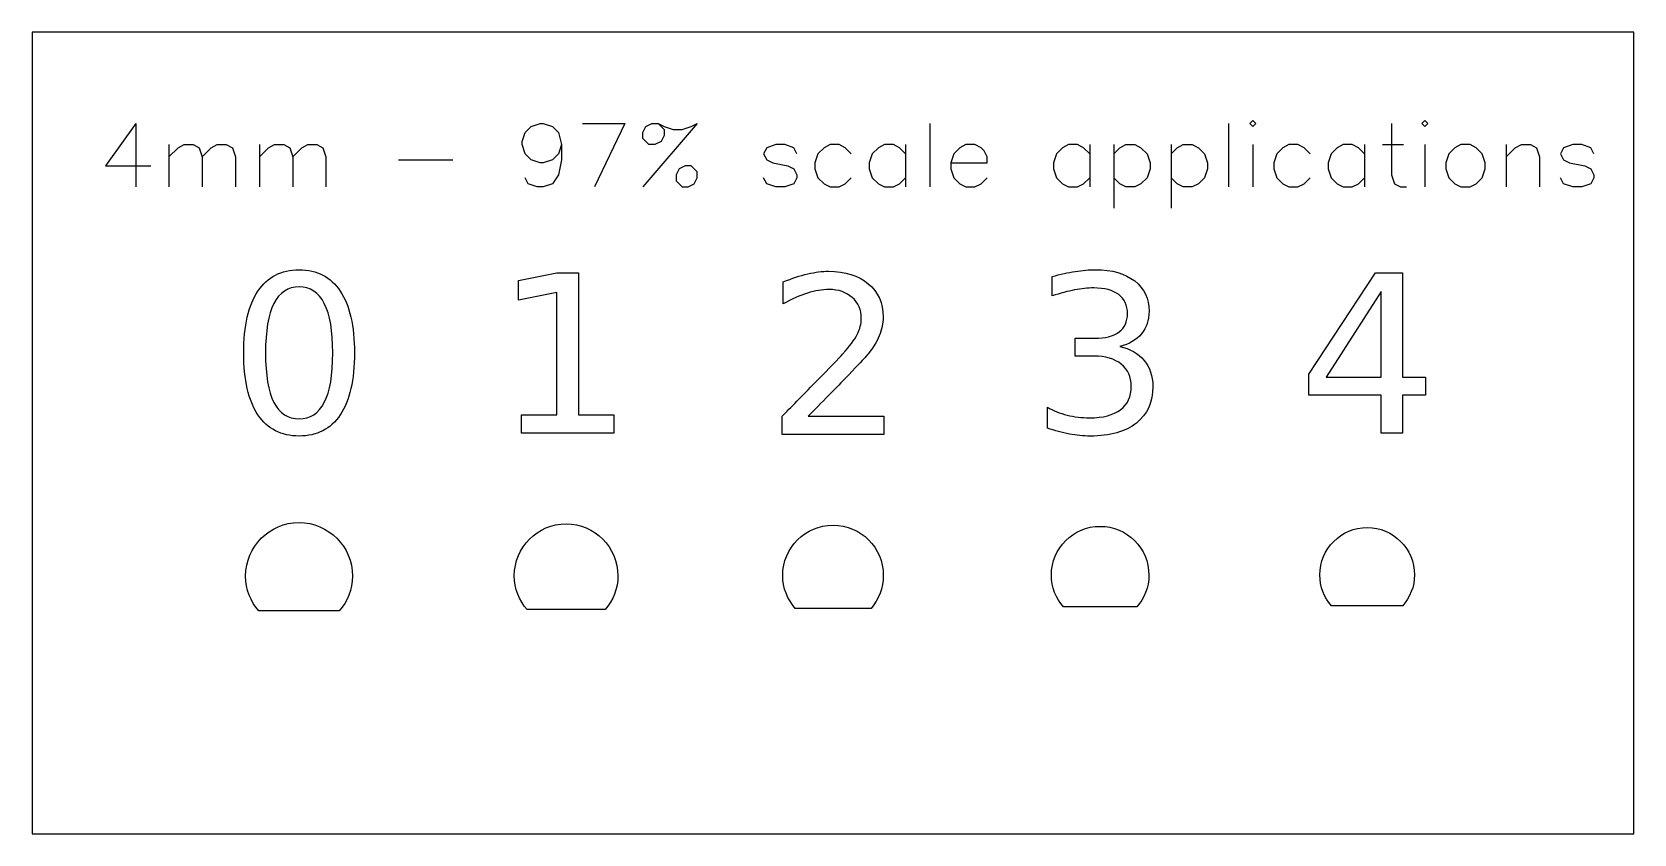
# Model space of a CAD drawing. Extents: x 120 to 180, y 180 to 210.
import ezdxf

# ---------------------------------------------------------------- set-up
doc = ezdxf.new("R2010")
doc.units = 0
doc.layers.add('Wheels', color=7, linetype='CONTINUOUS')

msp = doc.modelspace()

# ---------------------------------------------------------------- linework, layer by layer
at = {"layer": 'Wheels', "color": 7}
for points in [[(119.997361, 210.004124), (119.997361, 180.000374), (179.996042, 180.000374), (179.996042, 210.004124), (119.997361, 210.004124), (119.997361, 210.004124)], [(123.882238, 206.582897), (122.751599, 205.000002), (124.447558, 205.000002)], [(123.882238, 206.582897), (123.882238, 204.208555)], [(139.824249, 205.791449), (139.711185, 205.452258), (139.485057, 205.22613), (139.145866, 205.113066), (139.032802, 205.113066), (138.69361, 205.22613), (138.467482, 205.452258), (138.354418, 205.791449), (138.354418, 205.904513), (138.467482, 206.243705), (138.69361, 206.469833), (139.032802, 206.582897), (139.145866, 206.582897), (139.485057, 206.469833), (139.711185, 206.243705), (139.824249, 205.791449), (139.824249, 205.22613), (139.711185, 204.66081), (139.485057, 204.321619), (139.145866, 204.208555), (138.919738, 204.208555), (138.580546, 204.321619), (138.467482, 204.547746)], [(140.615697, 206.582897), (142.198591, 206.582897)], [(142.198591, 206.582897), (141.067952, 204.208555)], [(144.912125, 206.582897), (142.876975, 204.208555)], [(143.442294, 206.582897), (143.668422, 206.356769), (143.668422, 206.130641), (143.555358, 205.904513), (143.32923, 205.791449), (143.103103, 205.791449), (142.876975, 206.017577), (142.876975, 206.243705), (142.990039, 206.469833), (143.216166, 206.582897), (143.442294, 206.582897), (143.668422, 206.469833), (144.007614, 206.356769), (144.346806, 206.356769), (144.685997, 206.469833), (144.912125, 206.582897)], [(153.618046, 206.582897), (153.618046, 204.208555)], [(164.811373, 206.582897), (164.811373, 204.208555)], [(165.60282, 206.582897), (165.715884, 206.469833), (165.828948, 206.582897), (165.715884, 206.695961), (165.60282, 206.582897)], [(170.916824, 206.582897), (170.916824, 204.66081), (171.029888, 204.321619), (171.256016, 204.208555), (171.482144, 204.208555)], [(172.047463, 206.582897), (172.160527, 206.469833), (172.273591, 206.582897), (172.160527, 206.695961), (172.047463, 206.582897)], [(125.125941, 205.791449), (125.125941, 204.208555)], [(125.125941, 205.339194), (125.465133, 205.678385), (125.691261, 205.791449), (126.030452, 205.791449), (126.25658, 205.678385), (126.369644, 205.339194), (126.369644, 204.208555)], [(126.369644, 205.339194), (126.708836, 205.678385), (126.934964, 205.791449), (127.274155, 205.791449), (127.500283, 205.678385), (127.613347, 205.339194), (127.613347, 204.208555)], [(128.517858, 205.791449), (128.517858, 204.208555)], [(128.517858, 205.339194), (128.85705, 205.678385), (129.083178, 205.791449), (129.42237, 205.791449), (129.648497, 205.678385), (129.761561, 205.339194), (129.761561, 204.208555)], [(129.761561, 205.339194), (130.100753, 205.678385), (130.326881, 205.791449), (130.666073, 205.791449), (130.8922, 205.678385), (131.005264, 205.339194), (131.005264, 204.208555)], [(133.718798, 205.22613), (135.753948, 205.22613)], [(148.643234, 205.452258), (148.53017, 205.678385), (148.190978, 205.791449), (147.851787, 205.791449), (147.512595, 205.678385), (147.399531, 205.452258), (147.512595, 205.22613), (147.738723, 205.113066), (148.304042, 205.000002), (148.53017, 204.886938), (148.643234, 204.66081), (148.643234, 204.547746), (148.53017, 204.321619), (148.190978, 204.208555), (147.851787, 204.208555), (147.512595, 204.321619), (147.399531, 204.547746)], [(150.678384, 205.452258), (150.452257, 205.678385), (150.226129, 205.791449), (149.886937, 205.791449), (149.660809, 205.678385), (149.434681, 205.452258), (149.321618, 205.113066), (149.321618, 204.886938), (149.434681, 204.547746), (149.660809, 204.321619), (149.886937, 204.208555), (150.226129, 204.208555), (150.452257, 204.321619), (150.678384, 204.547746)], [(152.713535, 205.452258), (152.487407, 205.678385), (152.261279, 205.791449), (151.922087, 205.791449), (151.69596, 205.678385), (151.469832, 205.452258), (151.356768, 205.113066), (151.356768, 204.886938), (151.469832, 204.547746), (151.69596, 204.321619), (151.922087, 204.208555), (152.261279, 204.208555), (152.487407, 204.321619), (152.713535, 204.547746)], [(152.713535, 205.791449), (152.713535, 204.208555)], [(154.409493, 205.113066), (155.76626, 205.113066), (155.76626, 205.339194), (155.653196, 205.565322), (155.540133, 205.678385), (155.314005, 205.791449), (154.974813, 205.791449), (154.748685, 205.678385), (154.522557, 205.452258), (154.409493, 205.113066), (154.409493, 204.886938), (154.522557, 204.547746), (154.748685, 204.321619), (154.974813, 204.208555), (155.314005, 204.208555), (155.540133, 204.321619), (155.76626, 204.547746)], [(159.610433, 205.452258), (159.384305, 205.678385), (159.158178, 205.791449), (158.818986, 205.791449), (158.592858, 205.678385), (158.36673, 205.452258), (158.253666, 205.113066), (158.253666, 204.886938), (158.36673, 204.547746), (158.592858, 204.321619), (158.818986, 204.208555), (159.158178, 204.208555), (159.384305, 204.321619), (159.610433, 204.547746)], [(159.610433, 205.791449), (159.610433, 204.208555)], [(160.514945, 205.791449), (160.514945, 203.417107)], [(160.514945, 205.452258), (160.741072, 205.678385), (160.9672, 205.791449), (161.306392, 205.791449), (161.53252, 205.678385), (161.758648, 205.452258), (161.871711, 205.113066), (161.871711, 204.886938), (161.758648, 204.547746), (161.53252, 204.321619), (161.306392, 204.208555), (160.9672, 204.208555), (160.741072, 204.321619), (160.514945, 204.547746)], [(162.663159, 205.791449), (162.663159, 203.417107)], [(162.663159, 205.452258), (162.889287, 205.678385), (163.115414, 205.791449), (163.454606, 205.791449), (163.680734, 205.678385), (163.906862, 205.452258), (164.019926, 205.113066), (164.019926, 204.886938), (163.906862, 204.547746), (163.680734, 204.321619), (163.454606, 204.208555), (163.115414, 204.208555), (162.889287, 204.321619), (162.663159, 204.547746)], [(165.715884, 205.791449), (165.715884, 204.208555)], [(167.864099, 205.452258), (167.637971, 205.678385), (167.411843, 205.791449), (167.072651, 205.791449), (166.846523, 205.678385), (166.620396, 205.452258), (166.507332, 205.113066), (166.507332, 204.886938), (166.620396, 204.547746), (166.846523, 204.321619), (167.072651, 204.208555), (167.411843, 204.208555), (167.637971, 204.321619), (167.864099, 204.547746)], [(169.899249, 205.452258), (169.673121, 205.678385), (169.446993, 205.791449), (169.107802, 205.791449), (168.881674, 205.678385), (168.655546, 205.452258), (168.542482, 205.113066), (168.542482, 204.886938), (168.655546, 204.547746), (168.881674, 204.321619), (169.107802, 204.208555), (169.446993, 204.208555), (169.673121, 204.321619), (169.899249, 204.547746)], [(169.899249, 205.791449), (169.899249, 204.208555)], [(170.577632, 205.791449), (171.36908, 205.791449)], [(172.160527, 205.791449), (172.160527, 204.208555)], [(173.517294, 205.791449), (173.291166, 205.678385), (173.065038, 205.452258), (172.951975, 205.113066), (172.951975, 204.886938), (173.065038, 204.547746), (173.291166, 204.321619), (173.517294, 204.208555), (173.856486, 204.208555), (174.082614, 204.321619), (174.308741, 204.547746), (174.421805, 204.886938), (174.421805, 205.113066), (174.308741, 205.452258), (174.082614, 205.678385), (173.856486, 205.791449), (173.517294, 205.791449)], [(175.213253, 205.791449), (175.213253, 204.208555)], [(175.213253, 205.339194), (175.552444, 205.678385), (175.778572, 205.791449), (176.117764, 205.791449), (176.343892, 205.678385), (176.456956, 205.339194), (176.456956, 204.208555)], [(178.492106, 205.452258), (178.379042, 205.678385), (178.03985, 205.791449), (177.700659, 205.791449), (177.361467, 205.678385), (177.248403, 205.452258), (177.361467, 205.22613), (177.587595, 205.113066), (178.152914, 205.000002), (178.379042, 204.886938), (178.492106, 204.66081), (178.492106, 204.547746), (178.379042, 204.321619), (178.03985, 204.208555), (177.700659, 204.208555), (177.361467, 204.321619), (177.248403, 204.547746)], [(144.459869, 205.000002), (144.233742, 204.886938), (144.120678, 204.66081), (144.120678, 204.434682), (144.346806, 204.208555), (144.572933, 204.208555), (144.799061, 204.321619), (144.912125, 204.547746), (144.912125, 204.773874), (144.685997, 205.000002), (144.459869, 205.000002)], [(138.330367, 195.683406), (139.656428, 195.683406), (139.656428, 200.260317), (138.213838, 199.970983), (138.213838, 200.710377), (139.648393, 200.999683), (140.460103, 200.999683), (140.460103, 195.683406), (141.786161, 195.683406), (141.786161, 195.000287), (138.33037, 195.000287), (138.33037, 195.683406)], [(170.309413, 200.999683), (171.330075, 200.999683), (171.330075, 197.089804), (172.185985, 197.089804), (172.185985, 196.414757), (171.330075, 196.414757), (171.330075, 195.000287), (170.522384, 195.000287), (170.522384, 196.414757), (167.81401, 196.414757), (167.81401, 197.198319), (170.309413, 200.999683)], [(148.135481, 199.836363), (148.135481, 200.656134)], [(158.205802, 200.131708), (158.205802, 200.855044)], [(170.522384, 200.292462), (168.473024, 197.089804), (170.522384, 197.089804), (170.522384, 200.292462)], [(159.760906, 197.87743), (159.061712, 197.87743), (159.061712, 198.544462), (159.793054, 198.544462)], [(149.071759, 195.629135), (151.904706, 195.629135), (151.904706, 194.946016), (148.095295, 194.946016), (148.095295, 195.629135)], [(158.024977, 195.185115), (158.024977, 195.968705)], [(129.998611, 191.650874), (129.998611, 191.650874)], [(139.999861, 191.606763), (139.999861, 191.606763)], [(150.001111, 191.553846), (150.001111, 191.553846)], [(160.002361, 191.509763), (160.002361, 191.509763)], [(170.003611, 191.465652), (170.003611, 191.465652)], [(141.463889, 188.396485), (138.535833, 188.396485)], [(151.421042, 188.440596), (148.581181, 188.440596)], [(161.378194, 188.493485), (158.626528, 188.493485)], [(171.335347, 188.537596), (168.663056, 188.537596)], [(131.506736, 188.343568), (128.490486, 188.343568)]]:
    msp.add_lwpolyline(points, dxfattribs=at)
for points in [[(128.456952, 200.312528), (128.813244, 200.845674), (129.327594, 201.112176), (130.000002, 201.112205)], [(130.000002, 201.112205), (130.672403, 201.112176), (131.185415, 200.845674), (131.539034, 200.312528)], [(149.051668, 200.953483), (149.335631, 201.020426), (149.595484, 201.053926), (149.83123, 201.053954)], [(149.83123, 201.053954), (150.452732, 201.053926), (150.948328, 200.898534), (151.318022, 200.587808)], [(158.205802, 200.855044), (158.513876, 200.940726), (158.801858, 201.005045), (159.069749, 201.047914)], [(159.069749, 201.047914), (159.340319, 201.090784), (159.594812, 201.112176), (159.833237, 201.112205)], [(159.833237, 201.112205), (160.449384, 201.112176), (160.936943, 200.971545), (161.295921, 200.690254)], [(130.000002, 200.469246), (129.582091, 200.469246), (129.26732, 200.262998), (129.05569, 199.850417)], [(130.944315, 199.850417), (130.735358, 200.262998), (130.420587, 200.469246), (130.000002, 200.469246)], [(148.135481, 200.656134), (148.462309, 200.787395), (148.767704, 200.886483), (149.051668, 200.953483)], [(151.318022, 200.587808), (151.687708, 200.277024), (151.872552, 199.861819), (151.872555, 199.342107)], [(159.760906, 200.429058), (159.538557, 200.429058), (159.300133, 200.404786), (159.045639, 200.356724)], [(160.697184, 200.17994), (160.480189, 200.346028), (160.168099, 200.429058), (159.760906, 200.429058)], [(161.295921, 200.690254), (161.654891, 200.411644), (161.834376, 200.033918), (161.834381, 199.557104)], [(127.926527, 197.997967), (127.926527, 199.01058), (128.103336, 199.78212), (128.456952, 200.312528)], [(129.05569, 199.850417), (128.84673, 199.440546), (128.742257, 198.823072), (128.742257, 197.997967)], [(131.261767, 197.997967), (131.261762, 198.823072), (131.155945, 199.440546), (130.944315, 199.850417)], [(131.539034, 200.312528), (131.895325, 199.78212), (132.073469, 199.01058), (132.073475, 197.997967)], [(149.039614, 200.238191), (148.758326, 200.149799), (148.456949, 200.015856), (148.135481, 199.836363)], [(149.847306, 200.370807), (149.592806, 200.370807), (149.323577, 200.326583), (149.039614, 200.238191)], [(150.719288, 200.069422), (150.496936, 200.270336), (150.206275, 200.370807), (149.847306, 200.370807)], [(151.056831, 199.289868), (151.056828, 199.608666), (150.944312, 199.868508), (150.719288, 200.069422)], [(159.045639, 200.356724), (158.791142, 200.308492), (158.511195, 200.233534), (158.205802, 200.131708)], [(161.026689, 199.472719), (161.026687, 199.780765), (160.916851, 200.016533), (160.697184, 200.17994)], [(150.900113, 198.691161), (151.004586, 198.8947), (151.056828, 199.094316), (151.056831, 199.289868)], [(151.872555, 199.342107), (151.872552, 199.095642), (151.825669, 198.861228), (151.731912, 198.638922)], [(160.70924, 198.781529), (160.920867, 198.942283), (161.026687, 199.172661), (161.026689, 199.472719)], [(161.834381, 199.557104), (161.834376, 199.2249), (161.739272, 198.943609), (161.549077, 198.713231)], [(150.357634, 197.951739), (150.617484, 198.243754), (150.79831, 198.490219), (150.900113, 198.691161)], [(151.731912, 198.638922), (151.640828, 198.419212), (151.473394, 198.15937), (151.229619, 197.85934)], [(159.793054, 198.544462), (160.192209, 198.544462), (160.497602, 198.623484), (160.70924, 198.781529)], [(161.549077, 198.713231), (161.358871, 198.485506), (161.088301, 198.327462), (160.737367, 198.23907)], [(128.456952, 195.683378), (128.103336, 196.216524), (127.926527, 196.988035), (127.926527, 197.997967)], [(128.742257, 197.997967), (128.742257, 197.175543), (128.84673, 196.558069), (129.05569, 196.145489)], [(130.944315, 196.145489), (131.155945, 196.558069), (131.261762, 197.175543), (131.261767, 197.997967)], [(132.073475, 197.997967), (132.073469, 196.988035), (131.895325, 196.216524), (131.539034, 195.683378)], [(160.737367, 198.23907), (161.125806, 198.15604), (161.428523, 197.983207), (161.645518, 197.720712)], [(149.353044, 196.910988), (149.886145, 197.44944), (150.221007, 197.796404), (150.357634, 197.951739)], [(151.229619, 197.85934), (151.162645, 197.781644), (150.949668, 197.556628), (150.590699, 197.184264)], [(160.793625, 197.576045), (160.547163, 197.776959), (160.202922, 197.87743), (159.760906, 197.87743)], [(161.167335, 196.748259), (161.167329, 197.101883), (161.042759, 197.377812), (160.793625, 197.576045)], [(161.645518, 197.720712), (161.865183, 197.458161), (161.975018, 197.134), (161.975024, 196.748259)], [(148.095295, 195.629135), (148.403369, 195.947933), (148.822622, 196.375218), (149.353044, 196.910988)], [(150.590699, 197.184264), (150.231721, 196.814581), (149.725411, 196.296195), (149.071759, 195.629135)], [(160.765496, 195.872269), (161.033384, 196.073183), (161.167329, 196.365142), (161.167335, 196.748259)], [(161.975024, 196.748259), (161.975018, 196.156213), (161.77142, 195.69811), (161.36423, 195.373978)], [(130.000002, 194.887765), (129.327594, 194.887765), (128.813244, 195.15297), (128.456952, 195.683378)], [(129.05569, 196.145489), (129.26732, 195.735617), (129.582091, 195.530696), (130.000002, 195.530724)], [(130.000002, 195.530724), (130.420587, 195.530696), (130.735358, 195.735617), (130.944315, 196.145489)], [(131.539034, 195.683378), (131.185415, 195.15297), (130.672403, 194.887765), (130.000002, 194.887765)], [(158.024977, 195.968705), (158.250004, 195.837415), (158.49646, 195.738327), (158.764354, 195.671327)], [(158.764354, 195.671327), (159.032245, 195.604384), (159.312187, 195.570884), (159.604188, 195.570884)], [(159.604188, 195.570884), (160.113181, 195.570884), (160.500283, 195.671327), (160.765496, 195.872269)], [(158.848738, 194.964078), (158.583528, 195.01231), (158.308937, 195.08597), (158.024977, 195.185115)], [(161.36423, 195.373978), (160.957034, 195.049817), (160.378391, 194.887765), (159.628301, 194.887765)], [(159.628301, 194.887765), (159.37648, 194.887765), (159.116626, 194.913165), (158.848738, 194.964078)], [(127.996597, 189.648846), (127.996597, 190.753407), (128.894041, 191.650874), (129.998611, 191.650874)], [(129.998611, 191.650874), (131.103181, 191.650874), (132.000625, 190.753407), (132.000625, 189.648846)], [(138.059583, 189.657651), (138.059583, 190.72908), (138.928427, 191.606763), (139.999861, 191.606763)], [(139.999861, 191.606763), (141.071295, 191.606763), (141.940139, 190.729136), (141.940139, 189.657651)], [(148.11375, 189.675318), (148.11375, 190.714574), (148.961819, 191.553846), (150.001111, 191.553846)], [(150.001111, 191.553846), (151.040403, 191.553846), (151.879653, 190.714574), (151.879653, 189.675318)], [(158.176736, 189.684124), (158.176736, 190.69225), (158.994249, 191.509706), (160.002361, 191.509763)], [(160.002361, 191.509763), (161.010473, 191.509763), (161.827986, 190.69225), (161.827986, 189.684124)], [(168.230903, 189.692929), (168.230903, 190.670801), (169.025742, 191.465652), (170.003611, 191.465652)], [(170.003611, 191.465652), (170.98148, 191.465652), (171.776319, 190.670829), (171.776319, 189.692929)], [(128.490486, 188.343568), (128.186047, 188.694483), (127.996597, 189.147789), (127.996597, 189.648846)], [(132.000625, 189.648846), (132.000625, 189.147789), (131.811175, 188.694483), (131.506736, 188.343568)], [(138.535833, 188.396485), (138.240527, 188.736873), (138.059583, 189.171665), (138.059583, 189.657651)], [(141.940139, 189.657651), (141.940139, 189.171693), (141.759195, 188.736873), (141.463889, 188.396485)], [(148.581181, 188.440596), (148.294733, 188.770768), (148.11375, 189.203866), (148.11375, 189.675318)], [(151.879653, 189.675318), (151.879653, 189.203894), (151.707489, 188.770712), (151.421042, 188.440596)], [(158.626528, 188.493485), (158.348674, 188.813779), (158.176736, 189.226867), (158.176736, 189.684124)], [(161.827986, 189.684124), (161.827986, 189.226867), (161.656048, 188.813807), (161.378194, 188.493485)], [(168.663056, 188.537596), (168.393539, 188.848266), (168.230903, 189.249417), (168.230903, 189.692929)], [(171.776319, 189.692929), (171.776319, 189.249445), (171.604864, 188.848266), (171.335347, 188.537596)]]:
    msp.add_open_spline(points, degree=3, dxfattribs=at)

doc.saveas('drawing.dxf')
